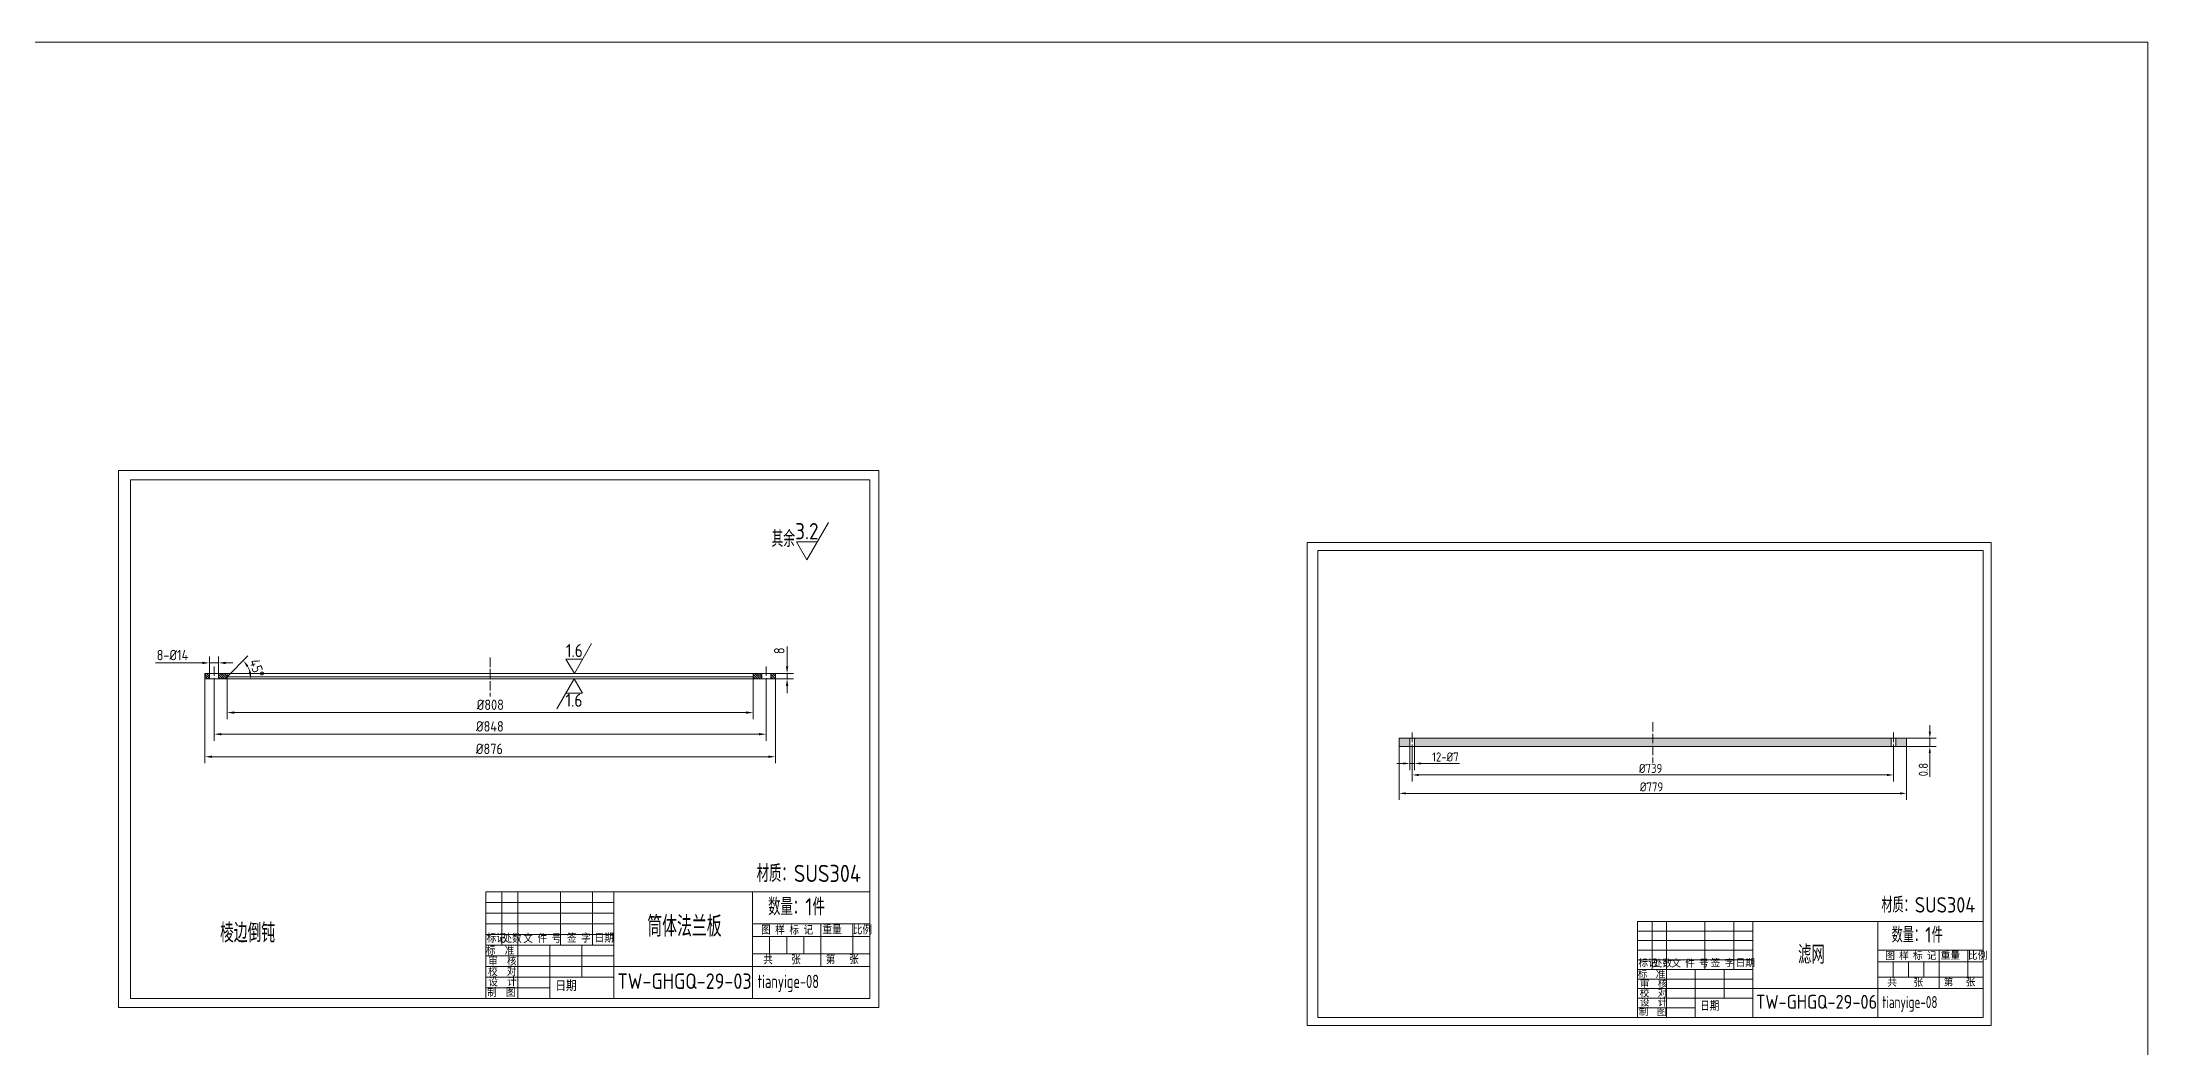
# Model space of a CAD drawing. Header units: millimetres. Extents: x 132458 to 144712, y 2543 to 6527.
# Drawn here: x 141478 to 144712, y 4643 to 6187 of the extents above; entities that cross this region are included whole.
import ezdxf

# ---------------------------------------------------------------- set-up
doc = ezdxf.new("R2010")
doc.units = ezdxf.units.MM
doc.linetypes.add('ACAD_ISO04W100', pattern=[30, 24, -3, 0, -3])
doc.layers.add('实线', color=2, linetype='Continuous')
doc.layers.add('标注', color=3, linetype='Continuous', lineweight=13)
doc.styles.get("Standard").update_dxf_attribs({"font": 'isocp.shx', "width": 0.707, "bigfont": 'hztxt.shx'})
doc.styles.add('工程字', font='gbenor.shx', dxfattribs={"bigfont": 'gbcbig.shx'})
doc.dimstyles.new('ISO-25', dxfattribs={"dimtxt": 2.5, "dimasz": 2.5, "dimexe": 1.25, "dimexo": 0.625, "dimtad": 1, "dimdsep": 46, "dimtxsty": 'Standard', "dimcen": 2.5, "dimadec": 0, "dimazin": 0, "dimtfac": 1, "dimtmove": 0, "dimatfit": 3, "dimfxl": 1, "dimarcsym": 0})

# ---------------------------------------------------------------- blocks, each defined once
blk = doc.blocks.new('*D2487')
at = {"color": 0, "linetype": 'Continuous', "lineweight": 13, "transparency": 16777216}
for p, q in [((141727.9, 5209.7), (141727.9, 5080)), ((142603.9, 5209.7), (142603.9, 5080)), ((141738.9, 5090), (142592.9, 5090))]:
    blk.add_line(p, q, dxfattribs=at)
for points in [[(141738.9, 5091.8), (141738.9, 5088.2), (141727.9, 5090)], [(142592.9, 5091.8), (142592.9, 5088.2), (142603.9, 5090)]]:
    blk.add_solid(points, dxfattribs=at)
at = {"layer": 'Defpoints', "color": 0, "linetype": 'Continuous', "lineweight": 13, "transparency": 16777216}
for p in [(141727.9, 5209.7), (142603.9, 5209.7), (142603.9, 5090)]:
    blk.add_point(p, dxfattribs=at)
at = {"color": 0, "linetype": 'Continuous', "lineweight": 13, "transparency": 16777216, "insert": (142164.7, 5102), "char_height": 16, "attachment_point": 5, "style": '工程字'}
blk.add_mtext('%%c876', dxfattribs=at)
blk = doc.blocks.new('*D2486')
at = {"color": 0, "linetype": 'Continuous', "lineweight": 13, "transparency": 16777216}
for p, q in [((141741.9, 5201), (141741.9, 5114.6)), ((142589.9, 5201), (142589.9, 5114.6)), ((142578.9, 5124.6), (141752.9, 5124.6))]:
    blk.add_line(p, q, dxfattribs=at)
for points in [[(141752.9, 5126.4), (141752.9, 5122.8), (141741.9, 5124.6)], [(142578.9, 5126.4), (142578.9, 5122.8), (142589.9, 5124.6)]]:
    blk.add_solid(points, dxfattribs=at)
at = {"layer": 'Defpoints', "color": 0, "linetype": 'Continuous', "lineweight": 13, "transparency": 16777216}
for p in [(141741.9, 5201), (142589.9, 5201), (141741.9, 5124.6)]:
    blk.add_point(p, dxfattribs=at)
at = {"color": 0, "linetype": 'Continuous', "lineweight": 13, "transparency": 16777216, "insert": (142165.4, 5136.6), "char_height": 16, "attachment_point": 5, "style": '工程字'}
blk.add_mtext('%%c848', dxfattribs=at)
blk = doc.blocks.new('*D2485')
at = {"color": 0, "linetype": 'Continuous', "lineweight": 13, "transparency": 16777216}
for p, q in [((141761.9, 5212.7), (141761.9, 5147.8)), ((142569.9, 5212.7), (142569.9, 5147.8)), ((141772.9, 5157.8), (142558.9, 5157.8))]:
    blk.add_line(p, q, dxfattribs=at)
for points in [[(141772.9, 5159.6), (141772.9, 5156), (141761.9, 5157.8)], [(142558.9, 5159.6), (142558.9, 5156), (142569.9, 5157.8)]]:
    blk.add_solid(points, dxfattribs=at)
at = {"layer": 'Defpoints', "color": 0, "linetype": 'Continuous', "lineweight": 13, "transparency": 16777216}
for p in [(141761.9, 5212.7), (142569.9, 5212.7), (142569.9, 5157.8)]:
    blk.add_point(p, dxfattribs=at)
at = {"color": 0, "linetype": 'Continuous', "lineweight": 13, "transparency": 16777216, "insert": (142166.1, 5169.8), "char_height": 16, "attachment_point": 5, "style": '工程字'}
blk.add_mtext('%%c808', dxfattribs=at)
blk = doc.blocks.new('*D2488')
at = {"color": 0, "linetype": 'Continuous', "lineweight": 13, "transparency": 16777216}
for p, q in [((141734.9, 5217.7), (141734.9, 5244.1)), ((141748.9, 5217.7), (141748.9, 5244.1)), ((141723.9, 5234.1), (141652.1, 5234.1)), ((141748.9, 5234.1), (141734.9, 5234.1)), ((141759.9, 5234.1), (141770.9, 5234.1))]:
    blk.add_line(p, q, dxfattribs=at)
for points in [[(141723.9, 5235.9), (141723.9, 5232.2), (141734.9, 5234.1)], [(141759.9, 5235.9), (141759.9, 5232.2), (141748.9, 5234.1)]]:
    blk.add_solid(points, dxfattribs=at)
at = {"layer": 'Defpoints', "color": 0, "linetype": 'Continuous', "lineweight": 13, "transparency": 16777216}
for p in [(141734.9, 5217.7), (141748.9, 5234.1), (141748.9, 5217.7)]:
    blk.add_point(p, dxfattribs=at)
at = {"color": 0, "linetype": 'Continuous', "lineweight": 13, "transparency": 16777216, "insert": (141678.1, 5246.1), "char_height": 16, "attachment_point": 5, "style": '工程字'}
blk.add_mtext('8-%%c14', dxfattribs=at)
blk = doc.blocks.new('*D2489')
at = {"color": 0, "linetype": 'Continuous', "lineweight": 13, "transparency": 16777216}
for p, q in [((142621.9, 5228.7), (142621.9, 5259.4)), ((142603.9, 5217.7), (142631.9, 5217.7)), ((142603.9, 5209.7), (142631.9, 5209.7)), ((142621.9, 5209.7), (142621.9, 5217.7)), ((142621.9, 5198.7), (142621.9, 5187.7))]:
    blk.add_line(p, q, dxfattribs=at)
for points in [[(142620.1, 5228.7), (142623.7, 5228.7), (142621.9, 5217.7)], [(142620.1, 5198.7), (142623.7, 5198.7), (142621.9, 5209.7)]]:
    blk.add_solid(points, dxfattribs=at)
at = {"layer": 'Defpoints', "color": 0, "linetype": 'Continuous', "lineweight": 13, "transparency": 16777216}
for p in [(142603.9, 5217.7), (142603.9, 5209.7), (142621.9, 5209.7)]:
    blk.add_point(p, dxfattribs=at)
at = {"color": 0, "linetype": 'Continuous', "lineweight": 13, "transparency": 16777216, "insert": (142609.9, 5252.7), "char_height": 16, "attachment_point": 5, "rotation": 90, "style": '工程字'}
blk.add_mtext('8', dxfattribs=at)
blk = doc.blocks.new('*D2490')
at = {"color": 0, "linetype": 'Continuous', "lineweight": 13, "transparency": 16777216}
blk.add_line((141761.9, 5212.7), (141793.9, 5244.7), dxfattribs=at)
blk.add_arc((141758.9, 5209.7), 39.5, 15.9928, 29.0072, dxfattribs=at)
for points in [[(141792, 5227.8), (141794.9, 5230), (141786.9, 5237.7)], [(141798.7, 5220.9), (141795.1, 5220.3), (141798.4, 5209.7)]]:
    blk.add_solid(points, dxfattribs=at)
at = {"layer": 'Defpoints', "color": 0, "linetype": 'Continuous', "lineweight": 13, "transparency": 16777216}
for p in [(141727.9, 5209.7), (141758.9, 5209.7), (141761.9, 5212.7), (141793.1, 5229.5), (142603.9, 5209.7)]:
    blk.add_point(p, dxfattribs=at)
at = {"color": 0, "linetype": 'Continuous', "lineweight": 13, "transparency": 16777216, "insert": (141807.8, 5225.9), "char_height": 16, "attachment_point": 5, "rotation": 288.2725, "style": '工程字'}
blk.add_mtext('45°', dxfattribs=at)
blk = doc.blocks.new('*D2503')
at = {"color": 0, "linetype": 'Continuous', "lineweight": 13, "transparency": 16777216}
for p, q in [((144340.9, 5118.3), (144386.7, 5118.3)), ((144376.7, 5128.3), (144376.7, 5138.3)), ((144376.7, 5118.3), (144376.7, 5105.5)), ((144340.9, 5105.5), (144386.7, 5105.5)), ((144376.7, 5095.5), (144376.7, 5059))]:
    blk.add_line(p, q, dxfattribs=at)
for points in [[(144375, 5128.3), (144378.4, 5128.3), (144376.7, 5118.3)], [(144375, 5095.5), (144378.4, 5095.5), (144376.7, 5105.5)]]:
    blk.add_solid(points, dxfattribs=at)
at = {"layer": 'Defpoints', "color": 0, "linetype": 'Continuous', "lineweight": 13, "transparency": 16777216}
for p in [(144340.9, 5118.3), (144340.9, 5105.5), (144376.7, 5105.5)]:
    blk.add_point(p, dxfattribs=at)
at = {"color": 0, "linetype": 'Continuous', "lineweight": 13, "transparency": 16777216, "insert": (144366.7, 5070.2), "char_height": 14, "attachment_point": 5, "rotation": 90, "style": '工程字'}
blk.add_mtext('0.8', dxfattribs=at)
blk = doc.blocks.new('*D2504')
at = {"color": 0, "linetype": 'Continuous', "lineweight": 13, "transparency": 16777216}
for p, q in [((143581.9, 5096), (143581.9, 5052)), ((144320.9, 5096), (144320.9, 5052)), ((143591.9, 5062), (144310.9, 5062))]:
    blk.add_line(p, q, dxfattribs=at)
for points in [[(143591.9, 5063.6), (143591.9, 5060.3), (143581.9, 5062)], [(144310.9, 5063.6), (144310.9, 5060.3), (144320.9, 5062)]]:
    blk.add_solid(points, dxfattribs=at)
at = {"layer": 'Defpoints', "color": 0, "linetype": 'Continuous', "lineweight": 13, "transparency": 16777216}
for p in [(143581.9, 5096), (144320.9, 5096), (144320.9, 5062)]:
    blk.add_point(p, dxfattribs=at)
at = {"color": 0, "linetype": 'Continuous', "lineweight": 13, "transparency": 16777216, "insert": (143947.9, 5072), "char_height": 14, "attachment_point": 5, "style": '工程字'}
blk.add_mtext('%%c739', dxfattribs=at)
blk = doc.blocks.new('*D2505')
at = {"color": 0, "linetype": 'Continuous', "lineweight": 13, "transparency": 16777216}
for p, q in [((143561.9, 5105.5), (143561.9, 5023.7)), ((144340.9, 5105.5), (144340.9, 5023.7)), ((143571.9, 5033.7), (144330.9, 5033.7))]:
    blk.add_line(p, q, dxfattribs=at)
for points in [[(143571.9, 5035.4), (143571.9, 5032), (143561.9, 5033.7)], [(144330.9, 5035.4), (144330.9, 5032), (144340.9, 5033.7)]]:
    blk.add_solid(points, dxfattribs=at)
at = {"layer": 'Defpoints', "color": 0, "linetype": 'Continuous', "lineweight": 13, "transparency": 16777216}
for p in [(143561.9, 5105.5), (144340.9, 5105.5), (144340.9, 5033.7)]:
    blk.add_point(p, dxfattribs=at)
at = {"color": 0, "linetype": 'Continuous', "lineweight": 13, "transparency": 16777216, "insert": (143949.3, 5043.7), "char_height": 14, "attachment_point": 5, "style": '工程字'}
blk.add_mtext('%%c779', dxfattribs=at)
blk = doc.blocks.new('*D2506')
at = {"color": 0, "linetype": 'Continuous', "lineweight": 13, "transparency": 16777216}
for p, q in [((143568.4, 5079.6), (143558.4, 5079.6)), ((143578.4, 5105.5), (143578.4, 5069.6)), ((143578.4, 5079.6), (143585.4, 5079.6)), ((143585.4, 5105.5), (143585.4, 5069.6)), ((143595.4, 5079.6), (143654.4, 5079.6))]:
    blk.add_line(p, q, dxfattribs=at)
for points in [[(143568.4, 5081.3), (143568.4, 5078), (143578.4, 5079.6)], [(143595.4, 5081.3), (143595.4, 5078), (143585.4, 5079.6)]]:
    blk.add_solid(points, dxfattribs=at)
at = {"layer": 'Defpoints', "color": 0, "linetype": 'Continuous', "lineweight": 13, "transparency": 16777216}
for p in [(143578.4, 5105.5), (143585.4, 5105.5), (143585.4, 5079.6)]:
    blk.add_point(p, dxfattribs=at)
at = {"color": 0, "linetype": 'Continuous', "lineweight": 13, "transparency": 16777216, "insert": (143632.8, 5089.6), "char_height": 14, "attachment_point": 5, "style": '工程字'}
blk.add_mtext('12-%%c7', dxfattribs=at)

msp = doc.modelspace()

# ---------------------------------------------------------------- hatches: boundary and pattern name
at = {"lineweight": 9}
h = msp.add_hatch(dxfattribs=at)
h.set_pattern_fill('LINE', color=3, scale=0.75, angle=135, style=0)
h.set_pattern_definition([(135, (5606.1577, 24.169), (-1.683798023, -1.683798023), [])])
h.paths.add_polyline_path([(142582.899, 5217.709), (142569.899, 5217.709), (142569.899, 5212.709), (142572.899, 5209.709), (142582.899, 5209.709)])
h.paths.add_polyline_path([(142603.899, 5217.709), (142596.899, 5217.709), (142596.899, 5209.709), (142601.899, 5209.709), (142603.899, 5209.709)])
h.paths.add_polyline_path([(141761.899, 5217.709), (141748.899, 5217.709), (141748.899, 5209.709), (141758.899, 5209.709), (141761.899, 5212.709)])
h.paths.add_polyline_path([(141734.899, 5217.709), (141727.899, 5217.709), (141727.899, 5209.709), (141734.899, 5209.709)])
at = {"lineweight": 13}
h = msp.add_hatch(dxfattribs=at)
h.set_pattern_fill('EARTH', color=6, angle=135, style=0)
h.paths.add_polyline_path([(143578.441, 5118.332), (143561.941, 5118.332), (143561.941, 5105.532), (143578.441, 5105.532)])
h.paths.add_polyline_path([(143951.441, 5118.332), (143585.441, 5118.332), (143585.441, 5105.532), (143951.441, 5105.532)])
h.paths.add_polyline_path([(144317.441, 5118.332), (143951.441, 5118.332), (143951.441, 5105.532), (144317.441, 5105.532)])
h.paths.add_polyline_path([(144340.941, 5118.332), (144324.441, 5118.332), (144324.441, 5105.532), (144340.941, 5105.532)])

# ---------------------------------------------------------------- linework, layer by layer
for p, q in [((137355.39, 6187.359), (144711.563, 6187.359)), ((144711.563, 6187.359), (144711.563, 2543.096))]:
    msp.add_line(p, q, dxfattribs=at)
at = {"color": 7, "lineweight": 13}
for p, q in [((142636.104, 5419.997), (142652.211, 5392.099)), ((142282.367, 5239.964), (142295.216, 5217.709)), ((142307.815, 5187.455), (142294.967, 5209.709)), ((142257.629, 4800.6), (142257.629, 4718.682)), ((144016.517, 4763.328), (144016.517, 4689.601)), ((142159.327, 4735.065), (142257.629, 4735.065)), ((143928.045, 4704.347), (144016.517, 4704.347))]:
    msp.add_line(p, q, dxfattribs=at)
at = {"color": 1, "linetype": 'ACAD_ISO04W100', "lineweight": 13, "ltscale": 0.6}
for p, q in [((142165.899, 5242.469), (142165.899, 5182.596)), ((141741.899, 5228.475), (141741.899, 5199.685)), ((142589.899, 5228.475), (142589.899, 5199.685)), ((143951.441, 5143.088), (143951.441, 5080.198)), ((143581.941, 5126.933), (143581.941, 5095.975)), ((144320.941, 5126.933), (144320.941, 5095.975))]:
    msp.add_line(p, q, dxfattribs=at)
at = {"lineweight": 18}
for p, q in [((141727.899, 5217.709), (141727.899, 5209.709)), ((141727.899, 5217.709), (142603.899, 5217.709)), ((142603.899, 5209.709), (141727.899, 5209.709)), ((141758.899, 5209.709), (141761.899, 5212.709)), ((141761.899, 5217.709), (141761.899, 5212.709)), ((142569.899, 5212.709), (141761.899, 5212.709)), ((142569.899, 5217.709), (142569.899, 5212.709)), ((142572.899, 5209.709), (142569.899, 5212.709)), ((142603.899, 5217.709), (142603.899, 5209.709)), ((143561.941, 5118.332), (143561.941, 5105.532)), ((143561.941, 5118.332), (144340.941, 5118.332)), ((144340.941, 5118.332), (144340.941, 5105.532)), ((143561.941, 5105.532), (144340.941, 5105.532)), ((144340.941, 5106.332), (144340.941, 5105.532))]:
    msp.add_line(p, q, dxfattribs=at)
at = {"linetype": 'Continuous', "lineweight": 18}
for p, q in [((141734.899, 5217.709), (141734.899, 5209.709)), ((141748.899, 5217.709), (141748.899, 5209.709)), ((142582.899, 5217.709), (142582.899, 5209.709)), ((142596.899, 5217.709), (142596.899, 5209.709)), ((143578.441, 5118.332), (143578.441, 5105.532)), ((143585.441, 5118.332), (143585.441, 5105.532)), ((144317.441, 5118.332), (144317.441, 5105.532)), ((144324.441, 5118.332), (144324.441, 5105.532))]:
    msp.add_line(p, q, dxfattribs=at)
at = {"layer": '实线', "color": 7, "linetype": 'Continuous', "lineweight": 13}
for p, q in [((141595.379, 5529.32), (141595.379, 4704.801)), ((142762.754, 5529.32), (141595.379, 5529.32)), ((141613.864, 5515.44), (141613.864, 4718.682)), ((142748.874, 5515.44), (141613.864, 5515.44)), ((142748.874, 4718.682), (142748.874, 5515.44)), ((142762.754, 4704.801), (142762.754, 5529.32)), ((143420.492, 5419.176), (143420.492, 4677.109)), ((144471.13, 5419.176), (143420.492, 5419.176)), ((143437.129, 5406.684), (143437.129, 4689.601)), ((144458.637, 5406.684), (143437.129, 5406.684)), ((144458.637, 4689.601), (144458.637, 5406.684)), ((144471.13, 4677.109), (144471.13, 5419.176)), ((141595.379, 4704.801), (142762.754, 4704.801)), ((141613.864, 4718.682), (142748.874, 4718.682)), ((143437.129, 4689.601), (144458.637, 4689.601)), ((143420.492, 4677.109), (144471.13, 4677.109))]:
    msp.add_line(p, q, dxfattribs=at)
at = {"layer": '实线', "color": 7, "lineweight": 13}
for p, q in [((142159.327, 4882.519), (142748.874, 4882.519)), ((142159.327, 4882.519), (142159.327, 4718.682)), ((142159.327, 4866.135), (142355.931, 4866.135)), ((142183.902, 4882.519), (142183.902, 4800.6)), ((142208.478, 4882.519), (142208.478, 4718.682)), ((142274.013, 4882.519), (142274.013, 4800.6)), ((142323.164, 4882.519), (142323.164, 4800.6)), ((142355.931, 4882.519), (142355.931, 4718.682)), ((142568.919, 4882.519), (142568.919, 4718.682)), ((142159.327, 4849.751), (142355.931, 4849.751)), ((142159.327, 4833.368), (142355.931, 4833.368)), ((142568.919, 4833.368), (142748.874, 4833.368)), ((142673.775, 4833.368), (142673.775, 4767.833)), ((142722.926, 4833.368), (142722.926, 4787.493)), ((143928.045, 4837.055), (143928.045, 4689.601)), ((143928.045, 4837.055), (144458.637, 4837.055)), ((143928.045, 4822.309), (144104.989, 4822.309)), ((143950.163, 4837.055), (143950.163, 4763.328)), ((143972.281, 4837.055), (143972.281, 4689.601)), ((144031.263, 4837.055), (144031.263, 4763.328)), ((144075.499, 4837.055), (144075.499, 4763.328)), ((144104.989, 4837.055), (144104.989, 4689.601)), ((144296.679, 4837.055), (144296.679, 4689.601)), ((142159.327, 4816.984), (142355.931, 4816.984)), ((142159.327, 4800.6), (142355.931, 4800.6)), ((142306.78, 4800.6), (142306.78, 4751.449)), ((142568.919, 4813.707), (142748.874, 4813.707)), ((142568.919, 4787.493), (142748.874, 4787.493)), ((142595.133, 4813.707), (142595.133, 4787.493)), ((142621.347, 4813.707), (142621.347, 4787.493)), ((142647.561, 4813.707), (142647.561, 4787.493)), ((143928.045, 4807.564), (144104.989, 4807.564)), ((143928.045, 4792.819), (144104.989, 4792.819)), ((144296.679, 4792.819), (144458.637, 4792.819)), ((144391.049, 4792.819), (144391.049, 4733.837)), ((144435.285, 4792.819), (144435.285, 4751.532)), ((142159.327, 4784.216), (142355.931, 4784.216)), ((142159.327, 4767.833), (142748.874, 4767.833)), ((143928.045, 4778.073), (144104.989, 4778.073)), ((143928.045, 4763.328), (144104.989, 4763.328)), ((144060.753, 4763.328), (144060.753, 4719.092)), ((144296.679, 4775.124), (144458.637, 4775.124)), ((144320.271, 4775.124), (144320.271, 4751.532)), ((144343.864, 4775.124), (144343.864, 4751.532)), ((144367.456, 4775.124), (144367.456, 4751.532)), ((142159.327, 4751.449), (142355.931, 4751.449)), ((143928.045, 4748.583), (144104.989, 4748.583)), ((143928.045, 4733.837), (144458.637, 4733.837)), ((144296.679, 4751.532), (144458.637, 4751.532)), ((143928.045, 4719.092), (144104.989, 4719.092))]:
    msp.add_line(p, q, dxfattribs=at)
at = {"layer": '标注', "color": 7, "linetype": 'Continuous', "lineweight": 13}
for p, q in [((142652.211, 5392.099), (142685.5, 5449.758)), ((142668.318, 5419.997), (142636.104, 5419.997)), ((142308.064, 5239.964), (142282.367, 5239.964)), ((142295.216, 5217.709), (142321.771, 5263.705)), ((142294.967, 5209.709), (142268.411, 5163.714)), ((142282.118, 5187.455), (142307.815, 5187.455))]:
    msp.add_line(p, q, dxfattribs=at)

# ---------------------------------------------------------------- texts
at = {"layer": '实线', "color": 7, "lineweight": 15, "style": '工程字'}
for s, height, p in [('材质：SUS304', 26.3933, (142575.188, 4897.588)), ('数量：1件', 26.3933, (142592.776, 4846.405)), ('材质：SUS304', 23.754, (144302.32, 4850.617)), ('棱边倒钝', 29.3259, (141751.203, 4804.764)), ('筒体法兰板', 31.6719, (142407.293, 4813.705)), ('数量：1件', 23.754, (144318.15, 4804.553)), ('滤网', 28.5047, (144174.297, 4771.906)), ('TW-GHGQ-29-03', 23.75396, (142361.335, 4733.468)), ('TW-GHGQ-29-06', 21.37856, (144109.853, 4702.909))]:
    msp.add_text(s, height=height, dxfattribs=at).set_placement(p)
at = {"layer": '实线', "color": 7, "lineweight": 13}
for s, height, p in [('标记', 12.2878, (142160.58, 4804.592)), ('签 字', 12.2878, (142283.91, 4804.662)), ('日期', 12.2878, (142326.437, 4804.889)), (' 图 样 标 记', 12.2878, (142574.865, 4817)), ('重量', 12.2878, (142676.239, 4817.342)), ('比例', 12.2878, (142722.826, 4817.189)), (' 标  准', 12.2878, (142152.418, 4785.354)), ('处数', 12.2878, (142184.826, 4804.075)), ('文 件 号', 12.2878, (142216.806, 4804.06)), (' 图 样 标 记', 11.059, (144302.03, 4778.087)), ('重量', 11.059, (144393.266, 4778.395)), ('比例', 11.059, (144435.194, 4778.258)), ('校  对', 12.2878, (142162.757, 4753.182)), ('审  核', 12.2878, (142162.945, 4769.232)), ('共    张', 12.2878, (142585.347, 4771.318)), ('第   张', 12.2878, (142681.357, 4771.724)), (' 标  准', 11.059, (143921.828, 4749.606)), ('标记', 11.059, (143929.173, 4766.92)), ('处数', 11.059, (143950.995, 4766.456)), ('文 件 号', 11.059, (143979.777, 4766.442)), ('签 字', 11.059, (144040.17, 4766.984)), ('日期', 11.059, (144078.445, 4767.188)), (' 制  图', 12.2878, (142154.212, 4721.311)), ('设  计', 12.2878, (142163.099, 4737.508)), ('日期', 16.3837, (142266.005, 4730.037)), ('校  对', 11.059, (143931.132, 4720.652)), ('审  核', 11.059, (143931.302, 4735.097)), ('共    张', 11.059, (144311.464, 4736.974)), ('第   张', 11.059, (144397.872, 4737.34)), (' 制  图', 11.059, (143923.442, 4691.968)), ('设  计', 11.059, (143931.441, 4706.545)), ('日期', 14.7453, (144024.056, 4699.821))]:
    msp.add_text(s, height=height, dxfattribs=at).set_placement(p)
at = {"layer": '实线', "color": 7, "lineweight": 13, "width": 0.75}
for height, p in [(20.47963, (142576.573, 4734.664)), (18.43167, (144303.567, 4703.986))]:
    msp.add_text('tianyige-08', height=height, dxfattribs=at).set_placement(p)
at = {"layer": '实线', "color": 7, "lineweight": 13, "attachment_point": 5, "style": '工程字'}
for s, insert, char_height in [('其余', (142616.084, 5424.581), 25.0923), ('3.2', (142652.266, 5436.317), 25.0923), ('1.6', (142295.26, 5252.983), 20.0167), ('1.6', (142294.684, 5176.663), 20.0167)]:
    msp.add_mtext(s, dxfattribs=dict(at, insert=insert, char_height=char_height))

# ---------------------------------------------------------------- dimensions: what is measured, and where the dimension line sits
at = {"color": 6, "linetype": 'Continuous', "lineweight": 13}
for base, p1, p2, text, override, picture, middle in [((141748.899, 5234.066), (141734.899, 5217.709), (141748.899, 5217.709), '8-%%c<>', {"dimtxt": 16, "dimasz": 11, "dimexe": 10, "dimexo": 0, "dimgap": 4, "dimtxsty": '工程字', "dimlwd": 13, "dimlwe": 13}, '*D2488', (141678.149, 5234.066)), ((142603.899, 5089.988), (141727.899, 5209.709), (142603.899, 5209.709), '%%c<>', {"dimtxt": 16, "dimasz": 11, "dimexe": 10, "dimexo": 0, "dimgap": 4, "dimtxsty": '工程字', "dimlwd": 13, "dimlwe": 13}, '*D2487', (142164.711, 5089.988)), ((142569.899, 5157.803), (141761.899, 5212.709), (142569.899, 5212.709), '%%c<>', {"dimtxt": 16, "dimasz": 11, "dimexe": 10, "dimexo": 0, "dimgap": 4, "dimtxsty": '工程字', "dimlwd": 13, "dimlwe": 13}, '*D2485', (142166.125, 5157.803)), ((141741.899, 5124.602), (142589.899, 5201.038), (141741.899, 5201.038), '%%c<>', {"dimtxt": 16, "dimasz": 11, "dimexe": 10, "dimexo": 0, "dimgap": 4, "dimtxsty": '工程字', "dimlwd": 13, "dimlwe": 13}, '*D2486', (142165.418, 5124.602)), ((143585.441, 5079.647), (143578.441, 5105.532), (143585.441, 5105.532), '12-%%c<>', {"dimtxt": 14, "dimasz": 10, "dimexe": 10, "dimexo": 0, "dimgap": 3, "dimtxsty": '工程字', "dimlwd": 13, "dimlwe": 13}, '*D2506', (143632.775, 5079.647)), ((144340.941, 5033.712), (143561.941, 5105.532), (144340.941, 5105.532), '%%c<>', {"dimtxt": 14, "dimasz": 10, "dimexe": 10, "dimexo": 0, "dimgap": 3, "dimtxsty": '工程字', "dimlwd": 13, "dimlwe": 13}, '*D2505', (143949.329, 5033.712)), ((144320.941, 5061.983), (143581.941, 5095.975), (144320.941, 5095.975), '%%c<>', {"dimtxt": 14, "dimasz": 10, "dimexe": 10, "dimexo": 0, "dimgap": 3, "dimtxsty": '工程字', "dimlwd": 13, "dimlwe": 13}, '*D2504', (143947.932, 5061.983))]:
    dim = msp.add_linear_dim(base=base, p1=p1, p2=p2, text=text, dimstyle='ISO-25', override=override, dxfattribs=at)
    dim.commit()
    dim.dimension.update_dxf_attribs({"geometry": picture, "text_midpoint": middle, "dimtype": 160})
dim = msp.add_angular_dim_2l(base=(141793.139, 5229.478), line1=((142603.899, 5209.709), (141727.899, 5209.709)), line2=((141758.899, 5209.709), (141761.899, 5212.709)), dimstyle='ISO-25', override={"dimtxt": 16, "dimasz": 11, "dimexe": 10, "dimexo": 0, "dimgap": 4, "dimtxsty": '工程字', "dimlwd": 13, "dimlwe": 13}, dxfattribs=at)
dim.commit()
dim.dimension.update_dxf_attribs({"geometry": '*D2490', "text_midpoint": (141796.443, 5222.106), "dimtype": 162})
dim = msp.add_linear_dim(base=(142621.905, 5209.709), p1=(142603.899, 5217.709), p2=(142603.899, 5209.709), angle=90, dimstyle='ISO-25', override={"dimtxt": 16, "dimasz": 11, "dimexe": 10, "dimexo": 0, "dimgap": 4, "dimtxsty": '工程字', "dimlwd": 13, "dimlwe": 13}, dxfattribs=at)
dim.commit()
dim.dimension.update_dxf_attribs({"geometry": '*D2489', "text_midpoint": (142621.905, 5252.709), "dimtype": 160})
dim = msp.add_linear_dim(base=(144376.695, 5105.532), p1=(144340.941, 5118.332), p2=(144340.941, 5105.532), angle=90, text='0.8', dimstyle='ISO-25', override={"dimtxt": 14, "dimasz": 10, "dimexe": 10, "dimexo": 0, "dimgap": 3, "dimtxsty": '工程字', "dimlwd": 13, "dimlwe": 13}, dxfattribs=at)
dim.commit()
dim.dimension.update_dxf_attribs({"geometry": '*D2503', "text_midpoint": (144376.695, 5070.193), "dimtype": 160})

doc.saveas('drawing.dxf')
